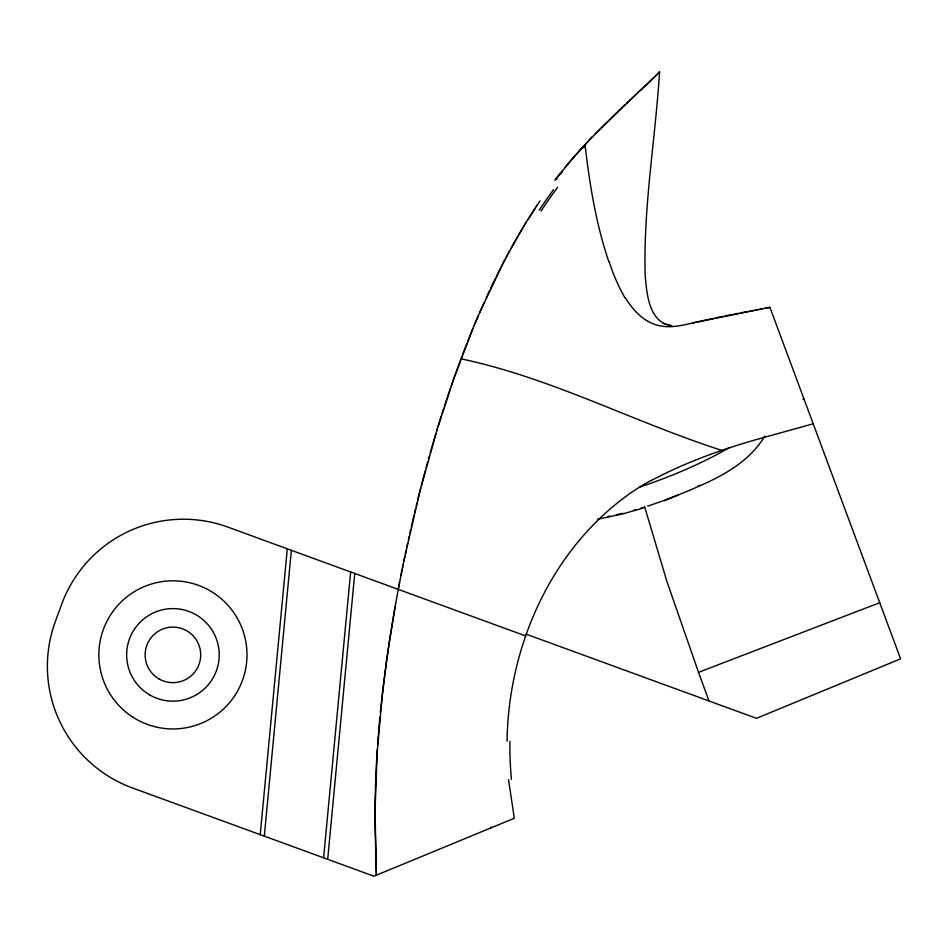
<?xml version="1.0" encoding="UTF-8"?>
<svg xmlns="http://www.w3.org/2000/svg" width="948" height="948" viewBox="0 0 948 948"><rect width="100%" height="100%" fill="white"/><g stroke="black" fill="none" stroke-linecap="round" stroke-linejoin="round"><path stroke-width="1.42" d="M507.073 741.194C508.318 646.56 550.871 549.84 629.045 494.157A224.664 219.189 59.7 0 1 651.181 480.375M377.268 749.548L375.029 811.121L376.392 875.182L375.005 823.018A1083.232 1083.232 0 0 1 376.889 755.781L382.731 689.765L389.51 640.125L395.683 603.39M377.577 744.915L379.84 717.115M658.007 73.506L659.559 71.858C655.376 139.712 643.194 207.209 645.173 275.335C646.856 293.809 648.681 322.521 671.883 325.816L663.15 323.422M260.238 834.655L287.291 548.821M264.314 836.136L291.368 550.302M323.6 857.81L350.653 571.976M327.688 859.303L354.742 573.469M380.29 712.493L386.689 659.192L395.103 606.625M395.683 603.402L398.255 589.372M398.302 589.146L399.606 582.285M398.61 587.535L402.071 569.795M400.992 575.199L404.796 556.512M402.402 568.125L403.125 564.593M403.848 561.062L419.976 490.969L437.395 428.543M405.317 553.999L406.076 550.48M406.822 546.949L407.593 543.429M408.363 539.922L409.133 536.414M409.927 532.906L410.591 529.932M411.278 526.958L414.051 515.06M414.762 512.098L415.473 509.123M416.184 506.161L416.919 503.198M417.641 500.236L420.628 488.421M421.386 485.483L425.273 470.789M426.067 467.85L427.678 461.984M428.484 459.057L429.314 456.13M430.131 453.215L435.867 433.603M436.791 430.522L454.139 377.6L474.047 325.709M438.166 426.019L441.306 415.959M442.1 413.447L443.7 408.434M444.517 405.934L450.347 388.467M451.201 385.978L461.925 356.306M462.873 353.794L466.76 343.745M467.743 341.244L472.922 328.435M473.988 325.863L483.918 302.85M475.055 323.292L478.325 315.601M479.463 312.959L503.72 261.897M486.217 297.779L489.642 290.396M490.791 287.943L495.508 278.167M496.42 276.295L504.893 259.669M503.957 261.458L517.892 236.099M506.042 257.477L509.562 250.936M510.747 248.767L524.434 225.055L539.933 200.964M519.077 234.049L526.318 221.974M764.835 436.033C743.433 471.725 700.477 485.269 664.311 500.805M527.526 220.019L534.921 208.453M536.177 206.557L537.421 204.673M554.864 180.274L562.437 170.652M555.741 179.125L572.379 158.731L590.189 139.048M564.901 167.618L565.624 166.753M565.766 166.575L567.212 164.822M567.366 164.644L568.883 162.843M569.191 162.475L570.897 160.461M571.063 160.271L572.995 158.02M573.327 157.641L575.306 155.365M575.472 155.176L577.664 152.699M577.83 152.51L579.856 150.246M580.2 149.867L592.595 136.524M659.571 71.847L658.967 72.486M590.509 138.716L635.468 94.907M658.848 72.629L654.57 76.966M595.19 133.834L596.612 132.365M598.034 130.907L622.481 107.005M656.917 74.631L640.149 90.581M653.48 78.044L647.721 83.543M623.879 105.69L625.253 104.398M645.671 85.462L647.223 84.005M645.138 85.948L644.059 86.955M626.628 103.119L627.979 101.851M643.502 87.477L642.377 88.508M629.33 100.595L630.645 99.374M634.532 95.772L641.808 89.041M631.961 98.154L633.252 96.957M637.044 93.449L638.265 92.323M651.276 480.541C685.582 462.233 722.364 449.151 759.715 438.628M709.009 700.987L698.534 672.333L879.732 602.715M643.633 507.891L623.393 513.757L597.69 519.279M759.858 438.58L813.206 423.792M692.858 322.924L766.719 307.958M699.814 321.336C686.577 324.18 672.997 328.672 659.358 325.709A39.46 39.46 0 0 1 652.71 323.659A41.985 41.985 0 0 1 648.242 321.502M700.987 321.076L704.518 320.294M705.691 320.033L709.234 319.263M710.419 319.002L713.536 318.338M715.467 317.936L723.17 316.336M725.09 315.945L732.733 314.404M738.397 313.29L734.629 314.037M740.27 312.935L747.652 311.513M749.465 311.169L753.056 310.494M754.821 310.162L758.317 309.51M760.035 309.19L761.742 308.882M765.131 308.254L769.93 307.377L900.6 658.848L756.48 718.323L526.057 634.117M768.342 307.662L769.942 307.401M460.977 358.818C551.618 377.92 634.022 422.227 721.795 450.371M525.642 635.93L227.864 527.1A129.615 129.615 0 0 0 61.632 604.35L55.268 621.734A129.615 129.615 0 0 0 132.519 787.978L373.915 876.201L514.326 818.254L508.519 779.588M648.242 321.502C638.466 316.039 631.167 307.152 625.313 297.779M556.5 178.153L556.938 179.184M490.827 826.929L491.159 827.817M698.534 672.333L666.906 581.444L644.545 506.516M608.817 261.684C595.984 223.835 589.585 184.173 585.011 144.582M699.814 485.305A99.978 23.013 -20.1 0 1 697.728 486.3M677.95 495.01A99.978 23.013 -20.1 0 1 647.662 506.078M642.993 507.547A99.978 23.013 -20.1 0 1 640.658 508.27M636.049 509.633A99.978 23.013 -20.1 0 1 633.75 510.297M622.587 513.259A99.978 23.013 -20.1 0 1 616.188 514.776M609.991 516.103A99.978 23.013 -20.1 0 1 607.988 516.506M729.154 447.681A127.779 29.424 -20.1 0 1 639.189 487.236M583.387 147.746A56.821 1.363 -47.3 0 1 585.189 145.826M560.173 174.562A79.786 5.131 -54.1 0 1 562.271 171.944M541.047 210.989A289.519 138.029 -66.2 0 1 557.602 187.289M539.187 210.136A171.742 34.389 -61.3 0 1 553.514 189.683M511.422 779.339A326.74 301.547 81.6 0 1 509.953 741.312M625.028 297.933A189.197 189.197 0 0 1 609.09 261.589M804.07 399.179L802.968 399.428L804.07 399.191M159.039 678.934A27.776 27.776 0 0 0 200.703 654.878A27.776 27.776 0 0 0 159.039 630.823A27.776 27.776 0 0 0 159.039 678.934M149.784 694.967A46.298 46.298 0 0 0 219.213 654.878A46.298 46.298 0 0 0 149.784 614.79A46.298 46.298 0 0 0 149.784 694.967M132.791 717.126A74.062 74.062 0 0 0 246.907 658.516A74.062 74.062 0 0 0 139.095 588.992A74.062 74.062 0 0 0 132.791 717.126"/></g></svg>
